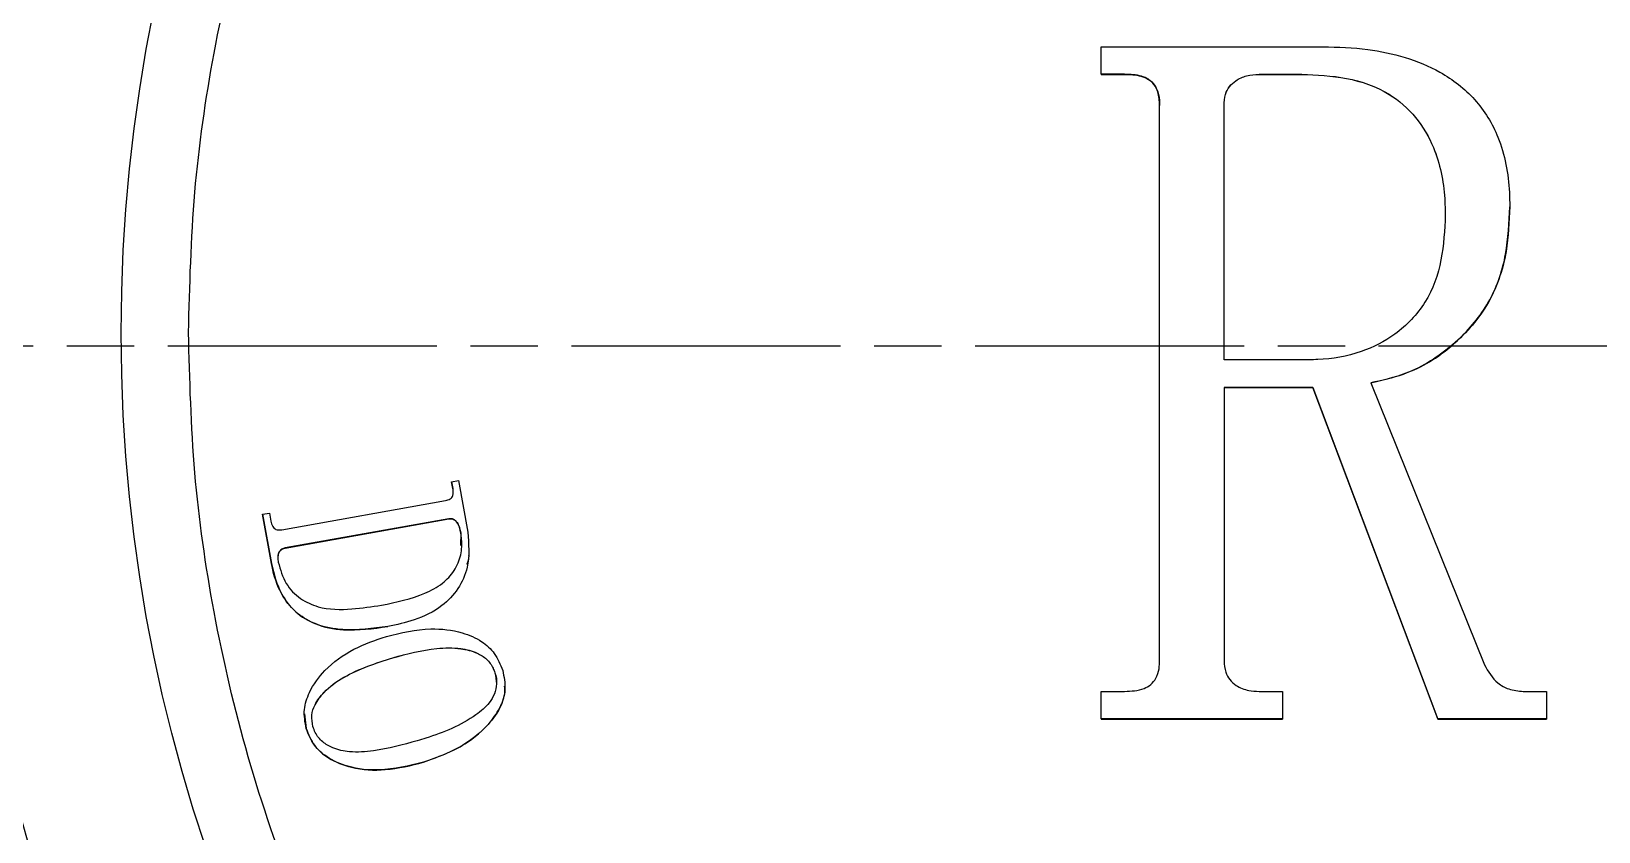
# Model space of a CAD drawing. Header units: millimetres. Extents: x 2016 to 4452, y 736 to 2459.
# Drawn here: x 3572.5 to 3642.4, y 2201.3 to 2237 of the extents above; entities that cross this region are included whole.
import ezdxf

# ---------------------------------------------------------------- set-up
doc = ezdxf.new("R2010")
doc.units = ezdxf.units.MM
doc.linetypes.add('AM_ISO08W050', pattern=[18, 12, -1.5, 3, -1.5])
doc.layers.add('AM_7', color=4, linetype='AM_ISO08W050', lineweight=25)

msp = doc.modelspace()

# ---------------------------------------------------------------- linework, layer by layer
at = {"color": 7, "linetype": 'Continuous', "lineweight": 25}
for p, q in [((3620.197, 2235.05), (3620.197, 2236.283)), ((3620.197, 2236.283), (3630.086, 2236.283)), ((3621.238, 2235.05), (3620.197, 2235.05)), ((3620.197, 2235.05), (3620.197, 2235.048)), ((3620.197, 2235.048), (3621.238, 2235.048)), ((3621.238, 2235.05), (3621.238, 2235.048)), ((3627.235, 2235.05), (3629.136, 2235.05)), ((3627.235, 2235.05), (3627.235, 2235.048)), ((3627.235, 2235.048), (3629.136, 2235.048)), ((3629.136, 2235.05), (3629.136, 2235.048)), ((3622.798, 2208.903), (3622.798, 2233.663)), ((3625.675, 2222.31), (3625.675, 2233.656)), ((3629.482, 2222.31), (3625.675, 2222.31)), ((3629.637, 2221.077), (3625.675, 2221.077)), ((3625.675, 2221.077), (3625.675, 2208.87)), ((3625.675, 2221.075), (3629.637, 2221.075)), ((3635.204, 2206.283), (3629.637, 2221.077)), ((3629.637, 2221.077), (3629.637, 2221.075)), ((3629.637, 2221.075), (3635.204, 2206.281)), ((3632.218, 2221.283), (3637.284, 2208.704)), ((3591.226, 2216.87), (3591.533, 2216.924)), ((3591.282, 2216.563), (3591.226, 2216.87)), ((3591.226, 2216.87), (3591.226, 2216.868)), ((3591.226, 2216.868), (3591.282, 2216.561)), ((3591.282, 2216.563), (3591.282, 2216.561)), ((3591.282, 2216.561), (3591.283, 2216.344)), ((3591.533, 2216.924), (3591.943, 2214.626)), ((3583.654, 2214.73), (3590.955, 2216.03)), ((3582.795, 2215.419), (3583.101, 2215.473)), ((3583.186, 2213.225), (3582.795, 2215.419)), ((3582.795, 2215.419), (3582.795, 2215.417)), ((3582.795, 2215.417), (3583.186, 2213.223)), ((3583.101, 2215.473), (3583.164, 2215.117)), ((3591.101, 2215.213), (3583.8, 2213.913)), ((3583.8, 2213.911), (3591.101, 2215.211)), ((3591.101, 2215.211), (3591.101, 2215.213)), ((3591.637, 2214.569), (3591.626, 2214.031)), ((3591.637, 2214.569), (3591.637, 2214.572)), ((3583.8, 2213.911), (3583.8, 2213.913)), ((3583.186, 2213.225), (3583.186, 2213.223)), ((3592.002, 2213.575), (3592.002, 2213.577)), ((3593.606, 2207.748), (3593.606, 2207.75)), ((3620.197, 2206.283), (3620.197, 2207.516)), ((3620.197, 2207.516), (3621.238, 2207.516)), ((3627.235, 2207.516), (3628.275, 2207.516)), ((3628.275, 2207.516), (3628.275, 2206.283)), ((3639.018, 2207.516), (3640.058, 2207.516)), ((3640.058, 2207.516), (3640.058, 2206.283)), ((3584.648, 2206.508), (3584.648, 2206.506)), ((3584.66, 2206.507), (3584.738, 2205.853)), ((3628.275, 2206.283), (3620.197, 2206.283)), ((3620.197, 2206.283), (3620.197, 2206.281)), ((3620.197, 2206.281), (3628.275, 2206.281)), ((3628.275, 2206.283), (3628.275, 2206.281)), ((3640.058, 2206.283), (3635.204, 2206.283)), ((3635.204, 2206.283), (3635.204, 2206.281)), ((3635.204, 2206.281), (3640.058, 2206.281)), ((3640.058, 2206.283), (3640.058, 2206.281))]:
    msp.add_line(p, q, dxfattribs=at)
msp.add_circle((3647.989, 2223.519), 71.5, dxfattribs=at)
for centre, start, end in [((3647.989, 2223.517), 190.30617, 259.69396), ((3648.067, 2223.145), 190.52799, 258.6349)]:
    msp.add_arc(centre, 80, start, end, dxfattribs=at)
for points, knots in [([(3579.49, 2223.525), (3579.544, 2225.615), (3579.654, 2229.793), (3580.564, 2236.131), (3582.05, 2242.484), (3584.224, 2248.85), (3587.055, 2255.073), (3590.569, 2261.095), (3594.723, 2266.787), (3599.466, 2272.049), (3604.728, 2276.792), (3610.42, 2280.946), (3616.442, 2284.46), (3622.665, 2287.291), (3629.031, 2289.463), (3635.383, 2290.958), (3641.722, 2291.835), (3647.989, 2292.12), (3654.257, 2291.835), (3660.595, 2290.958), (3666.948, 2289.463), (3673.314, 2287.291), (3679.537, 2284.46), (3685.56, 2280.946), (3691.251, 2276.792), (3696.513, 2272.049), (3701.256, 2266.787), (3705.41, 2261.095), (3708.924, 2255.073), (3711.755, 2248.85), (3713.929, 2242.484), (3715.415, 2236.132), (3716.325, 2229.793), (3716.435, 2225.615), (3716.49, 2223.525)], [0, 0, 0, 0, 0.0291236, 0.0582485, 0.08912, 0.1199941, 0.1519015, 0.1843128, 0.2170688, 0.25, 0.2829312, 0.3156872, 0.3480985, 0.3800059, 0.4108775, 0.4417515, 0.4708745, 0.5, 0.529123, 0.5582485, 0.58912, 0.6199941, 0.6519015, 0.6843128, 0.7170688, 0.75, 0.7829312, 0.8156872, 0.8480985, 0.8800059, 0.9108775, 0.9417515, 0.9708751, 1, 1, 1, 1]), ([(3630.086, 2236.283), (3630.754, 2236.263), (3631.989, 2236.226), (3633.757, 2235.849), (3635.42, 2235.169), (3636.939, 2234.001), (3638.084, 2232.122), (3638.392, 2230.402), (3638.411, 2229.354), (3638.414, 2229.142)], [0, 0, 0, 0, 0.160365, 0.296332, 0.431737, 0.589347, 0.747826, 0.949128, 1, 1, 1, 1]), ([(3622.798, 2233.663), (3622.788, 2233.866), (3622.773, 2234.19), (3622.575, 2234.594), (3622.314, 2234.84), (3621.86, 2235.03), (3621.492, 2235.042), (3621.238, 2235.05)], [0, 0, 0, 0, 0.250411, 0.398556, 0.54744, 0.686236, 1, 1, 1, 1]), ([(3621.238, 2235.048), (3621.485, 2235.04), (3621.854, 2235.028), (3622.314, 2234.841), (3622.576, 2234.589), (3622.757, 2234.217), (3622.793, 2233.897), (3622.797, 2233.692), (3622.798, 2233.661)], [0, 0, 0, 0, 0.304676, 0.455037, 0.606549, 0.74539, 0.96037, 1, 1, 1, 1]), ([(3625.675, 2233.656), (3625.685, 2233.825), (3625.702, 2234.123), (3625.896, 2234.514), (3626.221, 2234.811), (3626.683, 2235.017), (3627.048, 2235.039), (3627.235, 2235.05)], [0, 0, 0, 0, 0.212555, 0.375218, 0.538546, 0.763737, 1, 1, 1, 1]), ([(3625.675, 2233.654), (3625.685, 2233.823), (3625.702, 2234.121), (3625.896, 2234.512), (3626.221, 2234.809), (3626.683, 2235.015), (3627.048, 2235.037), (3627.235, 2235.048)], [0, 0, 0, 0, 0.212555, 0.375218, 0.538546, 0.763737, 1, 1, 1, 1]), ([(3629.136, 2235.05), (3629.805, 2235.022), (3631.15, 2234.965), (3632.959, 2234.335), (3634.279, 2233.182), (3635.202, 2231.582), (3635.51, 2230.036), (3635.532, 2229.015), (3635.538, 2228.77)], [0, 0, 0, 0, 0.196061, 0.394111, 0.547436, 0.700125, 0.928087, 1, 1, 1, 1]), ([(3629.136, 2235.048), (3629.805, 2235.019), (3631.15, 2234.963), (3632.959, 2234.333), (3634.279, 2233.179), (3635.202, 2231.58), (3635.51, 2230.034), (3635.532, 2229.013), (3635.538, 2228.768)], [0, 0, 0, 0, 0.1960612, 0.3941112, 0.5474359, 0.700125, 0.9280873, 1, 1, 1, 1]), ([(3638.414, 2229.142), (3638.388, 2228.474), (3638.327, 2226.953), (3637.543, 2224.669), (3635.832, 2222.809), (3633.983, 2221.663), (3632.704, 2221.387), (3632.218, 2221.283)], [0, 0, 0, 0, 0.183074, 0.416875, 0.642834, 0.864166, 1, 1, 1, 1]), ([(3632.218, 2221.281), (3632.876, 2221.437), (3634.35, 2221.789), (3636.194, 2223.134), (3637.635, 2224.925), (3638.324, 2227.006), (3638.384, 2228.433), (3638.414, 2229.14)], [0, 0, 0, 0, 0.184054, 0.41238, 0.609428, 0.80635, 1, 1, 1, 1]), ([(3635.538, 2228.77), (3635.507, 2228.1), (3635.446, 2226.755), (3634.763, 2224.824), (3633.416, 2223.426), (3631.731, 2222.556), (3630.383, 2222.331), (3629.605, 2222.313), (3629.482, 2222.31)], [0, 0, 0, 0, 0.200351, 0.402646, 0.59747, 0.766762, 0.96323, 1, 1, 1, 1]), ([(3716.49, 2223.525), (3716.435, 2221.436), (3716.325, 2217.258), (3715.415, 2210.92), (3713.929, 2204.567), (3711.755, 2198.201), (3708.924, 2191.978), (3705.41, 2185.955), (3701.256, 2180.264), (3696.513, 2175.002), (3691.251, 2170.259), (3685.56, 2166.105), (3679.537, 2162.591), (3673.314, 2159.76), (3666.948, 2157.588), (3660.596, 2156.093), (3654.257, 2155.216), (3647.99, 2154.931), (3641.722, 2155.216), (3635.384, 2156.093), (3629.031, 2157.588), (3622.665, 2159.759), (3616.442, 2162.591), (3610.42, 2166.105), (3604.728, 2170.259), (3599.466, 2175.002), (3594.723, 2180.264), (3590.569, 2185.955), (3587.055, 2191.978), (3584.224, 2198.201), (3582.05, 2204.567), (3580.564, 2210.919), (3579.654, 2217.258), (3579.544, 2221.436), (3579.49, 2223.525)], [0, 0, 0, 0, 0.029124, 0.058248, 0.08912, 0.119994, 0.151902, 0.184313, 0.217069, 0.25, 0.282931, 0.315687, 0.348098, 0.380006, 0.410878, 0.441752, 0.470875, 0.5, 0.529123, 0.558248, 0.58912, 0.619994, 0.651902, 0.684313, 0.717069, 0.75, 0.782931, 0.815687, 0.848098, 0.880006, 0.910878, 0.941752, 0.970875, 1, 1, 1, 1]), ([(3590.955, 2216.03), (3591.027, 2216.048), (3591.131, 2216.075), (3591.237, 2216.169), (3591.289, 2216.27), (3591.302, 2216.407), (3591.289, 2216.508), (3591.282, 2216.563)], [0, 0, 0, 0, 0.3039299, 0.4394116, 0.5752405, 0.7665382, 1, 1, 1, 1]), ([(3583.164, 2215.117), (3583.183, 2215.031), (3583.209, 2214.91), (3583.303, 2214.788), (3583.399, 2214.732), (3583.519, 2214.712), (3583.608, 2214.724), (3583.654, 2214.73)], [0, 0, 0, 0, 0.35696, 0.506296, 0.628832, 0.807113, 1, 1, 1, 1]), ([(3591.637, 2214.572), (3591.618, 2214.661), (3591.581, 2214.84), (3591.486, 2215.048), (3591.367, 2215.164), (3591.272, 2215.214), (3591.181, 2215.222), (3591.125, 2215.216), (3591.101, 2215.213)], [0, 0, 0, 0, 0.2921955, 0.5874478, 0.7122589, 0.8180509, 0.9240716, 1, 1, 1, 1]), ([(3591.101, 2215.211), (3591.147, 2215.216), (3591.229, 2215.224), (3591.351, 2215.176), (3591.462, 2215.073), (3591.574, 2214.867), (3591.613, 2214.685), (3591.637, 2214.569)], [0, 0, 0, 0, 0.146677, 0.259785, 0.406359, 0.624533, 1, 1, 1, 1]), ([(3588.1, 2211.362), (3588.759, 2211.499), (3589.711, 2211.697), (3590.804, 2212.28), (3591.371, 2212.88), (3591.667, 2213.581), (3591.697, 2214.167), (3591.65, 2214.484), (3591.637, 2214.572)], [0, 0, 0, 0, 0.371772, 0.537551, 0.679482, 0.821953, 0.950737, 1, 1, 1, 1]), ([(3591.943, 2214.626), (3591.987, 2214.093), (3592.061, 2213.209), (3591.549, 2212.065), (3590.741, 2211.213), (3589.622, 2210.675), (3588.771, 2210.493), (3588.375, 2210.409)], [0, 0, 0, 0, 0.251835, 0.417408, 0.583236, 0.805839, 1, 1, 1, 1]), ([(3583.8, 2213.913), (3583.75, 2213.9), (3583.662, 2213.878), (3583.56, 2213.784), (3583.492, 2213.656), (3583.466, 2213.478), (3583.483, 2213.349), (3583.492, 2213.279)], [0, 0, 0, 0, 0.193467, 0.335879, 0.508687, 0.733966, 1, 1, 1, 1]), ([(3583.486, 2213.541), (3583.485, 2213.556), (3583.481, 2213.614), (3583.52, 2213.711), (3583.586, 2213.814), (3583.687, 2213.883), (3583.761, 2213.901), (3583.8, 2213.911)], [0, 0, 0, 0, 0.082416, 0.326896, 0.572311, 0.772655, 1, 1, 1, 1]), ([(3588.375, 2210.409), (3587.708, 2210.318), (3586.645, 2210.174), (3585.252, 2210.428), (3584.318, 2210.951), (3583.606, 2211.796), (3583.308, 2212.614), (3583.205, 2213.129), (3583.186, 2213.225)], [0, 0, 0, 0, 0.298114, 0.474394, 0.620068, 0.765882, 0.956507, 1, 1, 1, 1]), ([(3583.186, 2213.223), (3583.304, 2212.75), (3583.503, 2211.948), (3584.235, 2211.019), (3585.196, 2210.434), (3586.631, 2210.169), (3587.719, 2210.317), (3588.375, 2210.407)], [0, 0, 0, 0, 0.214788, 0.363839, 0.513204, 0.70643, 1, 1, 1, 1]), ([(3583.492, 2213.279), (3583.586, 2212.95), (3583.766, 2212.319), (3584.443, 2211.626), (3585.458, 2211.158), (3586.727, 2211.154), (3587.662, 2211.296), (3588.1, 2211.362)], [0, 0, 0, 0, 0.179595, 0.343759, 0.495827, 0.763697, 1, 1, 1, 1]), ([(3591.91, 2213.192), (3591.957, 2213.311), (3592.007, 2213.436), (3591.999, 2213.568), (3591.999, 2213.575)], [0, 0, 0, 0, 0.945411, 1, 1, 1, 1]), ([(3588.313, 2209.966), (3588.97, 2210.124), (3590.089, 2210.393), (3591.569, 2210.219), (3592.54, 2209.806), (3593.196, 2209.22), (3593.397, 2208.716), (3593.503, 2208.451)], [0, 0, 0, 0, 0.335879, 0.572344, 0.731569, 0.859032, 1, 1, 1, 1]), ([(3584.738, 2205.855), (3584.687, 2206.139), (3584.589, 2206.687), (3584.903, 2207.611), (3585.615, 2208.59), (3586.822, 2209.456), (3587.821, 2209.797), (3588.313, 2209.966)], [0, 0, 0, 0, 0.1423228, 0.273484, 0.4736487, 0.7406336, 1, 1, 1, 1]), ([(3588.597, 2209.014), (3589.245, 2209.187), (3590.24, 2209.452), (3591.53, 2209.475), (3592.294, 2209.286), (3592.802, 2208.974), (3593.052, 2208.639), (3593.13, 2208.414), (3593.152, 2208.347)], [0, 0, 0, 0, 0.397346, 0.609831, 0.759517, 0.858592, 0.95839, 1, 1, 1, 1]), ([(3588.597, 2209.012), (3589.245, 2209.185), (3590.24, 2209.45), (3591.53, 2209.472), (3592.294, 2209.284), (3592.802, 2208.972), (3593.052, 2208.637), (3593.13, 2208.412), (3593.152, 2208.345)], [0, 0, 0, 0, 0.3973458, 0.609831, 0.7595167, 0.8585918, 0.95839, 1, 1, 1, 1]), ([(3570.264, 2209.385), (3570.791, 2206.889), (3571.853, 2201.852), (3574.392, 2194.475), (3577.661, 2187.233), (3581.723, 2180.254), (3586.535, 2173.651), (3592.028, 2167.557), (3598.121, 2162.065), (3604.724, 2157.253), (3611.703, 2153.191), (3618.945, 2149.921), (3626.322, 2147.383), (3631.36, 2146.32), (3633.856, 2145.794)], [0, 0, 0, 0, 0.079959, 0.161371, 0.244142, 0.328893, 0.414217, 0.5, 0.585778, 0.671102, 0.755858, 0.838624, 0.920039, 1, 1, 1, 1]), ([(3585.039, 2205.945), (3585.008, 2206.114), (3584.948, 2206.444), (3585.14, 2206.99), (3585.599, 2207.606), (3586.744, 2208.42), (3587.847, 2208.774), (3588.597, 2209.014)], [0, 0, 0, 0, 0.098439, 0.192959, 0.327087, 0.54288, 1, 1, 1, 1]), ([(3584.996, 2206.402), (3584.995, 2206.417), (3584.976, 2206.593), (3585.156, 2206.987), (3585.591, 2207.604), (3586.75, 2208.418), (3587.849, 2208.772), (3588.597, 2209.012)], [0, 0, 0, 0, 0.009569, 0.113407, 0.260756, 0.49782, 1, 1, 1, 1]), ([(3621.238, 2207.516), (3621.535, 2207.527), (3621.952, 2207.544), (3622.425, 2207.805), (3622.668, 2208.116), (3622.786, 2208.5), (3622.794, 2208.777), (3622.798, 2208.903)], [0, 0, 0, 0, 0.364031, 0.510061, 0.655864, 0.843841, 1, 1, 1, 1]), ([(3625.675, 2208.87), (3625.685, 2208.701), (3625.704, 2208.404), (3625.91, 2208.022), (3626.257, 2207.718), (3626.722, 2207.536), (3627.079, 2207.522), (3627.235, 2207.516)], [0, 0, 0, 0, 0.21541, 0.378382, 0.541893, 0.800389, 1, 1, 1, 1]), ([(3593.152, 2208.347), (3593.188, 2208.182), (3593.256, 2207.866), (3593.153, 2207.393), (3592.855, 2206.899), (3591.888, 2206.094), (3590.735, 2205.627), (3589.821, 2205.347), (3589.693, 2205.308)], [0, 0, 0, 0, 0.099013, 0.188639, 0.277978, 0.435263, 0.920804, 1, 1, 1, 1]), ([(3593.503, 2208.451), (3593.559, 2208.169), (3593.672, 2207.601), (3593.393, 2206.693), (3592.631, 2205.718), (3591.454, 2204.868), (3590.433, 2204.515), (3589.976, 2204.356)], [0, 0, 0, 0, 0.14267, 0.2869, 0.459199, 0.757548, 1, 1, 1, 1]), ([(3593.152, 2208.345), (3593.204, 2208.178), (3593.255, 2208.009), (3593.221, 2207.843), (3593.22, 2207.84)], [0, 0, 0, 0, 0.986511, 1, 1, 1, 1]), ([(3637.284, 2208.704), (3637.455, 2208.404), (3637.719, 2207.942), (3638.392, 2207.571), (3638.797, 2207.535), (3639.018, 2207.516)], [0, 0, 0, 0, 0.454509, 0.703285, 1, 1, 1, 1]), ([(3589.976, 2204.354), (3590.609, 2204.587), (3591.712, 2204.992), (3592.859, 2205.953), (3593.426, 2206.817), (3593.626, 2207.4), (3593.592, 2207.696), (3593.586, 2207.746)], [0, 0, 0, 0, 0.382287, 0.665266, 0.83077, 0.971293, 1, 1, 1, 1]), ([(3589.693, 2205.308), (3589.047, 2205.133), (3588.057, 2204.865), (3586.769, 2204.77), (3585.988, 2204.939), (3585.455, 2205.241), (3585.161, 2205.597), (3585.07, 2205.854), (3585.039, 2205.945)], [0, 0, 0, 0, 0.386905, 0.5938453, 0.741486, 0.8425466, 0.9443486, 1, 1, 1, 1]), ([(3589.976, 2204.356), (3589.321, 2204.195), (3588.207, 2203.922), (3586.707, 2204.078), (3585.719, 2204.505), (3585.044, 2205.096), (3584.842, 2205.596), (3584.738, 2205.855)], [0, 0, 0, 0, 0.3332849, 0.5666872, 0.7350111, 0.8630417, 1, 1, 1, 1]), ([(3584.738, 2205.853), (3584.843, 2205.593), (3585.054, 2205.071), (3585.785, 2204.455), (3586.871, 2204.029), (3588.354, 2203.947), (3589.41, 2204.212), (3589.976, 2204.354)], [0, 0, 0, 0, 0.1376412, 0.2762501, 0.4601913, 0.7108533, 1, 1, 1, 1])]:
    msp.add_open_spline(points, degree=3, knots=knots, dxfattribs=at)
at = {"layer": 'AM_7'}
msp.add_line((3362.567, 2222.928), (4000.784, 2222.928), dxfattribs=at)

doc.saveas('drawing.dxf')
